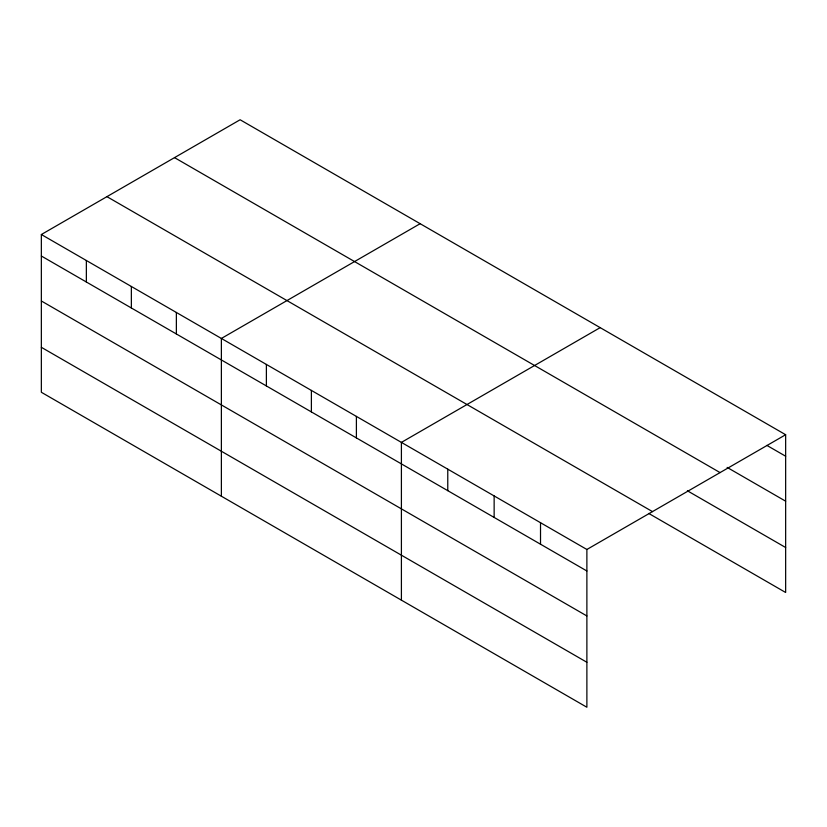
<?xml version="1.0" encoding="UTF-8"?>
<svg xmlns="http://www.w3.org/2000/svg" width="827" height="827" viewBox="0 0 827 827"><rect width="100%" height="100%" fill="white"/><g stroke="black" fill="none" stroke-linecap="round" stroke-linejoin="round"><path stroke-width="1.24" d="M586.881 615.95L586.881 549.479L41.35 234.517L41.35 392.277L586.881 707.24L586.881 615.95L41.35 300.987M648.75 513.443L785.65 592.483L785.65 434.723L240.119 119.76L41.35 234.517M420.137 223.703L221.378 338.45L221.378 496.21M600.164 327.637L401.405 442.393L401.405 600.154M586.881 549.479L785.65 434.723M766.877 445.391L785.65 456.225M727.14 467.41L785.65 501.193M174.518 157.626L720.059 472.589M687.392 490.783L785.65 547.515M106.941 196.65L652.482 511.613M41.35 256.019L586.881 570.981M41.35 347.309L586.881 662.272M540.517 522.705L540.517 544.218M494.143 495.931L494.143 517.444M447.769 469.167L447.769 490.669M356.396 416.405L356.396 437.917M311.386 390.427L311.386 411.929M266.387 364.438L266.387 385.94M176.368 312.472L176.368 333.974M131.359 286.483L131.359 307.995M86.359 260.505L86.359 282.007"/></g></svg>
